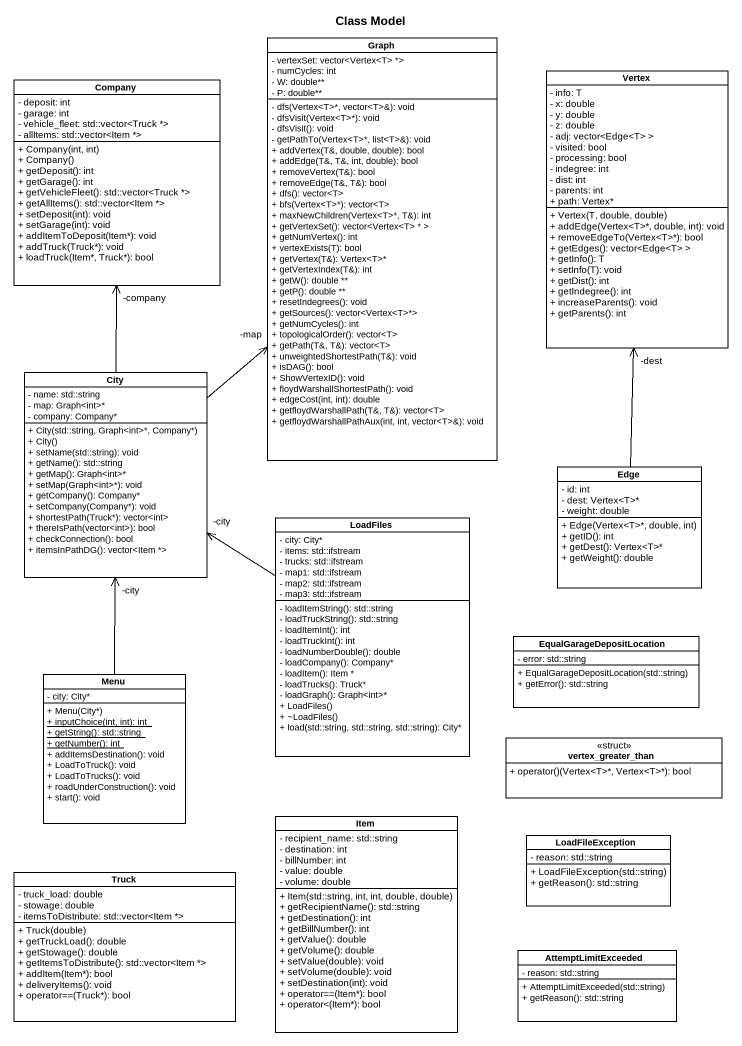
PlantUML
@startuml
title Class Model
hide circle
hide empty members
skinparam classAttributeIconSize 0
class Graph {
  - vertexSet: vector<Vertex<T> *>
  - numCycles: int
  - W: double**
  - P: double**
  - dfs(Vertex<T>*, vector<T>&): void
  - dfsVisit(Vertex<T>*): void
  - dfsVisit(): void
  - getPathTo(Vertex<T>*, list<T>&): void
  + addVertex(T&, double, double): bool
  + addEdge(T&, T&, int, double): bool
  + removeVertex(T&): bool
  + removeEdge(T&, T&): bool
  + dfs(): vector<T>
  + bfs(Vertex<T>*): vector<T>
  + maxNewChildren(Vertex<T>*, T&): int
  + getVertexSet(): vector<Vertex<T> * >
  + getNumVertex(): int
  + vertexExists(T): bool
  + getVertex(T&): Vertex<T>*
  + getVertexIndex(T&): int
  + getW(): double **
  + getP(): double **
  + resetIndegrees(): void
  + getSources(): vector<Vertex<T>*>
  + getNumCycles(): int
  + topologicalOrder(): vector<T>
  + getPath(T&, T&): vector<T>
  + unweightedShortestPath(T&): void
  + isDAG(): bool
  + ShowVertexID(): void
  + floydWarshallShortestPath(): void
  + edgeCost(int, int): double
  + getfloydWarshallPath(T&, T&): vector<T>
  + getfloydWarshallPathAux(int, int, vector<T>&): void
}
class Company {
  - deposit: int
  - garage: int
  - vehicle_fleet: std::vector<Truck *>
  - allItems: std::vector<Item *>
  + Company(int, int)
  + Company()
  + getDeposit(): int
  + getGarage(): int
  + getVehicleFleet(): std::vector<Truck *>
  + getAllItems(): std::vector<Item *>
  + setDeposit(int): void
  + setGarage(int): void
  + addItemToDeposit(Item*): void
  + addTruck(Truck*): void
  + loadTruck(Item*, Truck*): bool
}
class Vertex {
  - info: T
  - x: double
  - y: double
  - z: double
  - adj: vector<Edge<T> >
  - visited: bool
  - processing: bool
  - indegree: int
  - dist: int
  - parents: int
  + path: Vertex*
  + Vertex(T, double, double)
  + addEdge(Vertex<T>*, double, int): void
  + removeEdgeTo(Vertex<T>*): bool
  + getEdges(): vector<Edge<T> >
  + getInfo(): T
  + setInfo(T): void
  + getDist(): int
  + getIndegree(): int
  + increaseParents(): void
  + getParents(): int
}
class City {
  - name: std::string
  - map: Graph<int>*
  - company: Company*
  + City(std::string, Graph<int>*, Company*)
  + City()
  + setName(std::string): void
  + getName(): std::string
  + getMap(): Graph<int>*
  + setMap(Graph<int>*): void
  + getCompany(): Company*
  + setCompany(Company*): void
  + shortestPath(Truck*): vector<int>
  + thereIsPath(vector<int>): bool
  + checkConnection(): bool
  + itemsInPathDG(): vector<Item *>
}
class Edge {
  - id: int
  - dest: Vertex<T>*
  - weight: double
  + Edge(Vertex<T>*, double, int)
  + getID(): int
  + getDest(): Vertex<T>*
  + getWeight(): double
}
class LoadFiles {
  - city: City*
  - items: std::ifstream
  - trucks: std::ifstream
  - map1: std::ifstream
  - map2: std::ifstream
  - map3: std::ifstream
  - loadItemString(): std::string
  - loadTruckString(): std::string
  - loadItemInt(): int
  - loadTruckInt(): int
  - loadNumberDouble(): double
  - loadCompany(): Company*
  - loadItem(): Item *
  - loadTrucks(): Truck*
  - loadGraph(): Graph<int>*
  + LoadFiles()
  + ~LoadFiles()
  + load(std::string, std::string, std::string): City*
}
class EqualGarageDepositLocation {
  - error: std::string
  + EqualGarageDepositLocation(std::string)
  + getError(): std::string
}
class Menu {
  - city: City*
  + Menu(City*)
  {static} + inputChoice(int, int): int
  {static} + getString(): std::string
  {static} + getNumber(): int
  + addItemsDestination(): void
  + LoadToTruck(): void
  + LoadToTrucks(): void
  + roadUnderConstruction(): void
  + start(): void
}
class vertex_greater_than <<struct>> {
  + operator()(Vertex<T>*, Vertex<T>*): bool
}
class Item {
  - recipient_name: std::string
  - destination: int
  - billNumber: int
  - value: double
  - volume: double
  + Item(std::string, int, int, double, double)
  + getRecipientName(): std::string
  + getDestination(): int
  + getBillNumber(): int
  + getValue(): double
  + getVolume(): double
  + setValue(double): void
  + setVolume(double): void
  + setDestination(int): void
  + operator==(Item*): bool
  + operator<(Item*): bool
}
class LoadFileException {
  - reason: std::string
  + LoadFileException(std::string)
  + getReason(): std::string
}
class Truck {
  - truck_load: double
  - stowage: double
  - itemsToDistribute: std::vector<Item *>
  + Truck(double)
  + getTruckLoad(): double
  + getStowage(): double
  + getItemsToDistribute(): std::vector<Item *>
  + addItem(Item*): bool
  + deliveryItems(): void
  + operator==(Truck*): bool
}
class AttemptLimitExceeded {
  - reason: std::string
  + AttemptLimitExceeded(std::string)
  + getReason(): std::string
}
City -up-> "-map" Graph
City -up-> "-company" Company
Edge -up-> "-dest" Vertex
LoadFiles -up-> "-city" City
Menu -up-> "-city" City
@enduml
